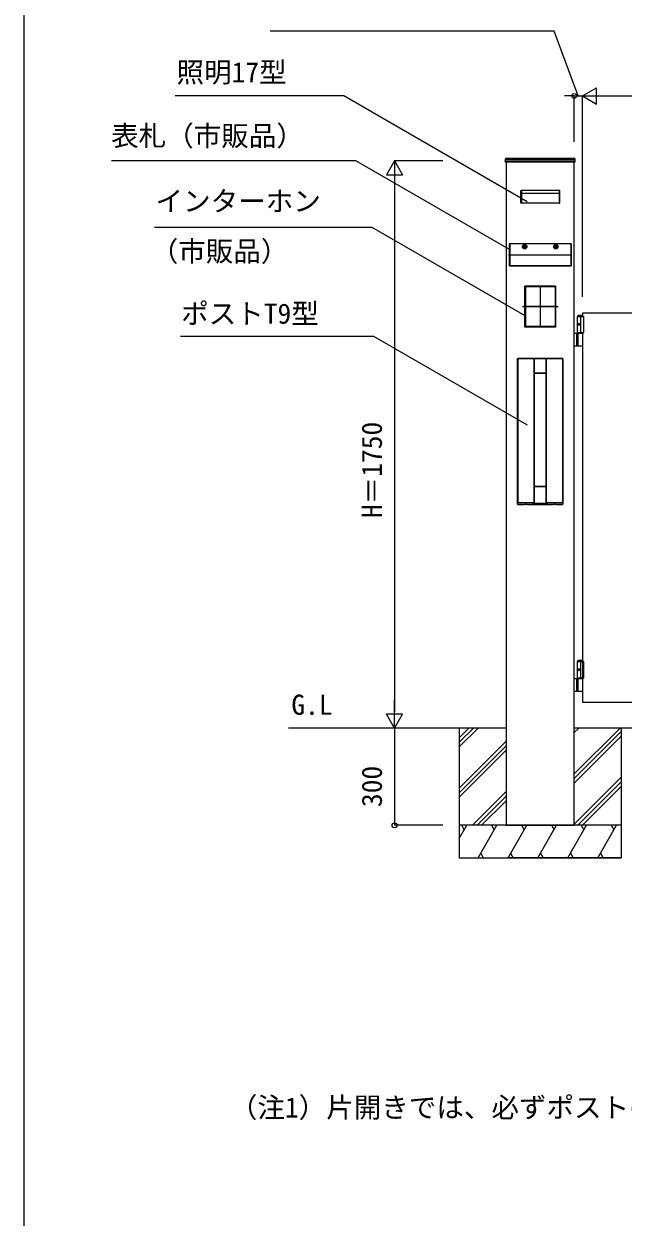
# Model space of a CAD drawing. Units: millimetres, scale not verified. Extents: x -4375 to 4375, y -6504 to 6475.
# Drawn here: x -4375 to -2525, y -2822 to 859 of the extents above; entities that cross this region are included whole.
import ezdxf
from ezdxf.enums import TextEntityAlignment as Align

# ---------------------------------------------------------------- set-up
doc = ezdxf.new("R2010")
doc.units = ezdxf.units.MM
doc.header["$LTSCALE"] = 30
for name, color, linetype in [('0-1_USER1', 3, 'Continuous'), ('0-2_YKK_A1', 4, 'Continuous'), ('0-3_YKK_D', 6, 'Continuous'), ('0-4_YKK_ZWAK', 7, 'Continuous')]:
    doc.layers.add(name, color=color, linetype=linetype)
doc.styles.add('ＭＳ ゴシック', font='')
doc.styles.get('ＭＳ ゴシック').set_extended_font_data('MS Gothic')

msp = doc.modelspace()

# ---------------------------------------------------------------- linework, layer by layer
at = {"layer": '0-2_YKK_A1'}
for p, q in [((-2675.51, 443.34), (-2886.77, 443.34)), ((-2889.19, 433.34), (-2888.77, 441.44)), ((-2889.14, 433.34), (-2673.09, 433.34)), ((-2674.4, 440.34), (-2887.88, 440.34)), ((-2886.14, 436.34), (-2886.14, 433.34)), ((-2886.14, 436.34), (-2676.14, 436.34)), ((-2886.14, 433.34), (-2886.14, -1313.66)), ((-2673.09, 433.34), (-2673.51, 441.44)), ((-2723.14, 344.15), (-2839.14, 344.15)), ((-2839.14, 336.15), (-2723.14, 336.15)), ((-2839.14, 306.35), (-2723.14, 306.35)), ((-2875.14, 181.34), (-2876.14, 180.34)), ((-2876.14, 112.34), (-2876.14, 180.34)), ((-2686.14, 180.34), (-2876.14, 180.34)), ((-2875.14, 181.34), (-2687.14, 181.34)), ((-2875.14, 181.34), (-2875.14, 111.34)), ((-2828.63, 169.81), (-2828.63, 168.79)), ((-2733.65, 169.81), (-2733.65, 168.79)), ((-2687.14, 181.34), (-2687.14, 111.34)), ((-2686.14, 180.34), (-2687.14, 181.34)), ((-2686.14, 180.34), (-2686.14, 112.34)), ((-2878.64, 146.34), (-2683.64, 146.34)), ((-2686.14, 112.34), (-2876.14, 112.34)), ((-2875.14, 111.34), (-2876.14, 112.34)), ((-2687.14, 111.34), (-2875.14, 111.34)), ((-2686.14, 112.34), (-2687.14, 111.34)), ((-2733.89, 49.04), (-2828.39, 49.04)), ((-2828.34, 47.84), (-2828.34, -75.16)), ((-2781.14, 50.34), (-2781.14, -77.66)), ((-2733.94, 47.84), (-2733.94, -75.16)), ((-2836.34, -13.66), (-2725.94, -13.66)), ((-2730.23, -13.66), (-2833.24, -13.66)), ((-1951.14, -33.66), (-2651.14, -33.66)), ((-2651.14, -33.66), (-2651.14, -43.66)), ((-2665.64, -42.66), (-2664.49, -40.66)), ((-2665.64, -42.66), (-2665.64, -43.66)), ((-2651.14, -42.66), (-2665.64, -42.66)), ((-2665.64, -93.66), (-2665.64, -43.66)), ((-2665.64, -43.66), (-2646.14, -43.66)), ((-2651.14, -43.66), (-2665.64, -43.66)), ((-2664.35, -66.56), (-2664.94, -66.56)), ((-2664.35, -70.76), (-2664.94, -70.76)), ((-2651.14, -40.66), (-2664.49, -40.66)), ((-2663.33, -68.24), (-2663.92, -68.24)), ((-2663.33, -69.08), (-2663.92, -69.08)), ((-2656.14, -93.66), (-2656.14, -43.66)), ((-2733.89, -76.36), (-2828.39, -76.36)), ((-2651.14, -96.91), (-2676.14, -96.91)), ((-2669.64, -96.91), (-2669.64, -134.91)), ((-2665.64, -93.66), (-2665.64, -96.91)), ((-2663.95, -133.41), (-2663.95, -98.41)), ((-2660.49, -93.66), (-2660.49, -96.91)), ((-2651.14, -94.16), (-2651.14, -1233.66)), ((-2676.14, -134.91), (-2651.14, -134.91)), ((-2851.14, -174.66), (-2851.14, -622.66)), ((-2851.13, -622.66), (-2851.13, -174.67)), ((-2851.13, -174.67), (-2850.79, -175.01)), ((-2850.79, -175.01), (-2850.79, -619.62)), ((-2712.14, -173.66), (-2850.14, -173.66)), ((-2850.14, -173.67), (-2850.14, -173.66)), ((-2850.14, -173.67), (-2712.15, -173.67)), ((-2849.79, -174.01), (-2850.14, -173.67)), ((-2800.12, -173.84), (-2801.17, -173.84)), ((-2799.62, -174.89), (-2799.62, -174.9)), ((-2799.62, -217.81), (-2799.62, -174.89)), ((-2799.62, -174.9), (-2799.62, -217.77)), ((-2798.62, -173.9), (-2798.62, -173.89)), ((-2763.66, -173.89), (-2763.67, -173.9)), ((-2762.67, -174.9), (-2762.66, -174.89)), ((-2762.67, -217.77), (-2762.67, -174.9)), ((-2762.66, -174.89), (-2762.66, -217.81)), ((-2761.11, -173.84), (-2762.16, -173.84)), ((-2712.15, -173.67), (-2712.49, -174.01)), ((-2712.14, -173.66), (-2712.15, -173.67)), ((-2711.49, -175.01), (-2711.15, -174.67)), ((-2711.49, -619.55), (-2711.49, -175.01)), ((-2711.15, -174.67), (-2711.15, -622.66)), ((-2711.14, -622.66), (-2711.14, -174.66)), ((-2800.64, -220.66), (-2800.64, -566.67)), ((-2763.64, -218.66), (-2798.64, -218.66)), ((-2763.61, -220.16), (-2798.56, -220.16)), ((-2761.64, -566.67), (-2761.64, -220.66)), ((-2799.56, -221.16), (-2799.56, -566.16)), ((-2762.61, -566.16), (-2762.61, -221.16)), ((-2799.62, -619.22), (-2799.62, -569.52)), ((-2799.62, -569.56), (-2799.62, -618.98)), ((-2798.64, -568.66), (-2763.64, -568.66)), ((-2798.56, -567.16), (-2763.61, -567.16)), ((-2762.7, -569.58), (-2762.67, -569.56)), ((-2762.67, -618.98), (-2762.67, -569.56)), ((-2762.66, -569.52), (-2762.66, -619.22)), ((-2850.14, -623.66), (-2830.89, -623.66)), ((-2821.6, -623.66), (-2822.69, -623.59)), ((-2740.68, -623.66), (-2821.6, -623.66)), ((-2821.39, -623.66), (-2782.58, -623.66)), ((-2801.17, -621.14), (-2801.67, -621.14)), ((-2801.64, -622.24), (-2801.63, -622.46)), ((-2800.12, -620.93), (-2801.17, -621.14)), ((-2799.62, -618.98), (-2799.62, -619.22)), ((-2779.7, -623.66), (-2740.89, -623.66)), ((-2762.66, -619.22), (-2762.67, -618.98)), ((-2760.65, -622.46), (-2760.64, -622.24)), ((-2739.59, -623.59), (-2740.68, -623.66)), ((-2731.6, -623.66), (-2732.69, -623.59)), ((-2731.39, -623.66), (-2712.14, -623.66)), ((-2711.15, -622.66), (-2711.39, -622.41)), ((-2665.64, -1107.66), (-2664.49, -1105.66)), ((-2665.64, -1107.66), (-2665.64, -1108.66)), ((-2651.14, -1107.66), (-2665.64, -1107.66)), ((-2665.64, -1158.66), (-2665.64, -1108.66)), ((-2665.64, -1108.66), (-2646.14, -1108.66)), ((-2651.14, -1108.66), (-2665.64, -1108.66)), ((-2664.35, -1131.56), (-2664.94, -1131.56)), ((-2664.35, -1135.76), (-2664.94, -1135.76)), ((-2651.14, -1105.66), (-2664.49, -1105.66)), ((-2663.33, -1133.24), (-2663.92, -1133.24)), ((-2663.33, -1134.08), (-2663.92, -1134.08)), ((-2656.14, -1158.66), (-2656.14, -1108.66)), ((-2651.14, -1161.91), (-2676.14, -1161.91)), ((-2669.64, -1161.91), (-2669.64, -1199.91)), ((-2665.64, -1158.66), (-2665.64, -1161.91)), ((-2663.95, -1198.41), (-2663.95, -1163.41)), ((-2660.49, -1158.66), (-2660.49, -1161.91)), ((-2676.14, -1199.91), (-2651.14, -1199.91)), ((-2651.14, -1233.66), (-1951.14, -1233.66)), ((-2886.14, -1313.66), (-3558.09, -1313.66)), ((-3031.14, -1357.56), (-2987.24, -1313.66)), ((-3031.14, -1343.42), (-3001.38, -1313.66)), ((-3031.14, -1371.7), (-2973.1, -1313.66)), ((-3031.14, -1313.66), (-3031.14, -1713.66)), ((-2886.14, -1313.66), (-2886.14, -1613.66)), ((-2676.14, -1313.69), (-2676.12, -1313.66)), ((-2676.14, -1327.83), (-2661.97, -1313.66)), ((-2676.14, -1455.11), (-2534.69, -1313.66)), ((-1220.14, -1313.66), (-2676.14, -1313.66)), ((-2676.14, -1469.25), (-2531.14, -1324.25)), ((-2531.14, -1313.66), (-2531.14, -1713.66)), ((-3031.14, -1498.98), (-2886.14, -1353.98)), ((-2676.14, -1483.39), (-2531.14, -1338.39)), ((-3031.14, -1513.12), (-2886.14, -1368.12)), ((-3031.14, -1527.27), (-2886.14, -1382.27)), ((-2676.14, -1610.67), (-2531.14, -1465.67)), ((-2664.99, -1613.66), (-2531.14, -1479.81)), ((-2650.85, -1613.66), (-2531.14, -1493.96)), ((-2990.26, -1613.66), (-2886.14, -1509.55)), ((-2976.12, -1613.66), (-2886.14, -1523.69)), ((-2961.97, -1613.66), (-2886.14, -1537.83)), ((-2531.14, -1613.66), (-3031.14, -1613.66)), ((-3031.14, -1654.33), (-3007.66, -1613.66)), ((-3023.88, -1613.66), (-3015.77, -1627.7)), ((-2973.02, -1713.66), (-2915.29, -1613.66)), ((-2931.5, -1613.66), (-2923.39, -1627.7)), ((-2886.14, -1613.66), (-2676.14, -1613.66)), ((-2532.14, -1613.66), (-2882.14, -1613.66)), ((-2880.64, -1713.66), (-2822.91, -1613.66)), ((-2839.12, -1613.66), (-2831.02, -1627.7)), ((-2788.27, -1713.66), (-2730.53, -1613.66)), ((-2746.75, -1613.66), (-2738.64, -1627.7)), ((-2695.89, -1713.66), (-2638.16, -1613.66)), ((-2654.37, -1613.66), (-2646.26, -1627.7)), ((-2603.52, -1713.66), (-2545.78, -1613.66)), ((-2562, -1613.66), (-2553.89, -1627.7)), ((-3031.14, -1713.66), (-2531.14, -1713.66)), ((-2964.91, -1699.62), (-2956.81, -1713.66)), ((-2532.14, -1713.66), (-2882.14, -1713.66)), ((-2872.54, -1699.62), (-2864.43, -1713.66)), ((-2780.16, -1699.62), (-2772.05, -1713.66)), ((-2687.79, -1699.62), (-2679.68, -1713.66)), ((-2595.41, -1699.62), (-2587.3, -1713.66))]:
    msp.add_line(p, q, dxfattribs=at)
for points in [[(-2676.14, -1313.66), (-2676.14, 433.34), (-2676.14, 436.34)], [(-2830.67, 170.83), (-2831.69, 170.83), (-2831.69, 171.85), (-2830.67, 171.85)], [(-2829.65, 172.87), (-2829.65, 173.89), (-2828.63, 173.89), (-2828.63, 172.87)], [(-2828.63, 168.79), (-2829.65, 168.79), (-2829.65, 169.81)], [(-2827.61, 171.85), (-2826.59, 171.85), (-2826.59, 170.83), (-2827.61, 170.83)], [(-2734.67, 171.85), (-2735.69, 171.85), (-2735.69, 170.83), (-2734.67, 170.83)], [(-2732.63, 172.87), (-2732.63, 173.89), (-2733.65, 173.89), (-2733.65, 172.87)], [(-2733.65, 168.79), (-2732.63, 168.79), (-2732.63, 169.81)], [(-2731.61, 170.83), (-2730.59, 170.83), (-2730.59, 171.85), (-2731.61, 171.85)], [(-2828.64, 47.84), (-2827.14, 47.84), (-2827.14, -75.16), (-2828.64, -75.16)], [(-2733.89, 49.34), (-2733.89, 47.84), (-2828.39, 47.84), (-2828.39, 49.34)], [(-2733.64, 47.84), (-2735.14, 47.84), (-2735.14, -75.16), (-2733.64, -75.16)], [(-2665.64, -93.66), (-2646.14, -93.66), (-2646.14, -43.66)], [(-2665.43, -68.15), (-2665.37, -68.1), (-2665.27, -67.99), (-2665.19, -67.87), (-2665.13, -67.72), (-2665.08, -67.56), (-2665.05, -67.4)], [(-2665.05, -69.92), (-2665.08, -69.75), (-2665.13, -69.6), (-2665.19, -69.45), (-2665.27, -69.32), (-2665.37, -69.22), (-2665.43, -69.17)], [(-2664.46, -67.4), (-2664.46, -67.56), (-2664.44, -67.72), (-2664.4, -67.87), (-2664.33, -67.99), (-2664.24, -68.1), (-2664.14, -68.17), (-2664.04, -68.22), (-2663.92, -68.24)], [(-2663.92, -69.08), (-2664.04, -69.09), (-2664.14, -69.14), (-2664.24, -69.22), (-2664.33, -69.32), (-2664.4, -69.45), (-2664.44, -69.6), (-2664.46, -69.75), (-2664.46, -69.92)], [(-2733.89, -76.67), (-2733.89, -75.16), (-2828.39, -75.16), (-2828.39, -76.67)], [(-2851.14, -174.66), (-2851.14, -174.67), (-2851.13, -174.67)], [(-2711.15, -174.67), (-2711.14, -174.67), (-2711.14, -174.66)], [(-2851.13, -622.66), (-2851.14, -622.66), (-2851.14, -622.66)], [(-2850.79, -619.62), (-2850.86, -621.68), (-2850.89, -622.42)], [(-2849.15, -618.83), (-2849.38, -618.84), (-2849.83, -618.9), (-2850.27, -619.04), (-2850.63, -619.28), (-2850.79, -619.62)], [(-2829.59, -623.59), (-2830.68, -623.66), (-2850.14, -623.66)], [(-2850.14, -623.66), (-2850.14, -623.66), (-2850.14, -623.66)], [(-2849.89, -623.41), (-2838.41, -623.35), (-2826.82, -623.3), (-2815.07, -623.27), (-2803.52, -623.26)], [(-2805.4, -618.69), (-2821.51, -618.71), (-2837.48, -618.77), (-2849.15, -618.83)], [(-2802.55, -622.26), (-2802.81, -621.37), (-2803.51, -619.34)], [(-2801.3, -623.54), (-2792.69, -623.59), (-2784.85, -623.61), (-2777, -623.61), (-2768.94, -623.59), (-2760.98, -623.54)], [(-2761.12, -623.25), (-2768.81, -623.29), (-2776.58, -623.32), (-2784.6, -623.32), (-2792.6, -623.3), (-2794.59, -623.29), (-2801.16, -623.25)], [(-2799.62, -619.22), (-2799.69, -619.93), (-2799.82, -620.44), (-2799.95, -620.74), (-2800.08, -620.9), (-2800.12, -620.93)], [(-2798.48, -619.69), (-2789.89, -619.73), (-2781.14, -619.75), (-2772.47, -619.73), (-2763.8, -619.69)], [(-2782.58, -623.66), (-2781.14, -623.66), (-2779.7, -623.66)], [(-2760.61, -621.14), (-2761.11, -621.14), (-2762.16, -620.93)], [(-2760.65, -622.46), (-2760.75, -622.84), (-2760.88, -623.07), (-2760.99, -623.18), (-2761.07, -623.23), (-2761.12, -623.25)], [(-2758.77, -619.26), (-2759.45, -621.36), (-2759.69, -622.26)], [(-2758.73, -623.26), (-2747.2, -623.27), (-2735.45, -623.3), (-2723.9, -623.34), (-2712.39, -623.41)], [(-2713.13, -618.71), (-2729.07, -618.62), (-2745.07, -618.58), (-2756.89, -618.57)], [(-2712.39, -623.41), (-2712.15, -623.66), (-2731.6, -623.66)], [(-2711.49, -619.55), (-2711.52, -619.41), (-2711.81, -619.05), (-2712.22, -618.84), (-2712.63, -618.74), (-2713.13, -618.71)], [(-2712.15, -623.66), (-2712.14, -623.66), (-2712.14, -623.66)], [(-2711.39, -622.41), (-2711.42, -621.68), (-2711.49, -619.55)], [(-2711.14, -622.66), (-2711.14, -622.66), (-2711.15, -622.66)], [(-2665.64, -1158.66), (-2646.14, -1158.66), (-2646.14, -1108.66)], [(-2665.43, -1133.15), (-2665.37, -1133.1), (-2665.27, -1132.99), (-2665.19, -1132.87), (-2665.13, -1132.72), (-2665.08, -1132.56), (-2665.05, -1132.4)], [(-2665.05, -1134.92), (-2665.08, -1134.75), (-2665.13, -1134.6), (-2665.19, -1134.45), (-2665.27, -1134.32), (-2665.37, -1134.22), (-2665.43, -1134.17)], [(-2664.46, -1132.4), (-2664.46, -1132.56), (-2664.44, -1132.72), (-2664.4, -1132.87), (-2664.33, -1132.99), (-2664.24, -1133.1), (-2664.14, -1133.17), (-2664.04, -1133.22), (-2663.92, -1133.24)], [(-2663.92, -1134.08), (-2664.04, -1134.09), (-2664.14, -1134.14), (-2664.24, -1134.22), (-2664.33, -1134.32), (-2664.4, -1134.45), (-2664.44, -1134.6), (-2664.46, -1134.75), (-2664.46, -1134.92)], [(-2886.14, -1613.66), (-2676.14, -1613.66), (-2676.14, -1313.66)]]:
    msp.add_lwpolyline(points, dxfattribs=at)
for points in [[(-2839.14, 305.85), (-2841.14, 305.85), (-2841.14, 344.65), (-2839.14, 344.65)], [(-2723.14, 305.85), (-2721.14, 305.85), (-2721.14, 344.65), (-2723.14, 344.65)], [(-2733.64, -76.66), (-2828.64, -76.66), (-2828.64, 49.34), (-2733.64, 49.34)]]:
    msp.add_lwpolyline(points, close=True, dxfattribs=at)
for centre, radius in [((-2829.14, 171.34), 7), ((-2829.14, 171.34), 5.75), ((-2829.14, 171.34), 5), ((-2733.14, 171.34), 7), ((-2733.14, 171.34), 5.75), ((-2733.14, 171.34), 5)]:
    msp.add_circle(centre, radius, dxfattribs=at)
for centre, radius, start, end in [((-2886.77, 441.34), 2, 90, 177), ((-2675.51, 441.34), 2, 3, 90), ((-2830.67, 172.87), 1.02, 270, 0), ((-2830.67, 169.81), 1.02, 0, 90), ((-2827.61, 172.87), 1.02, 180, 270), ((-2827.61, 169.81), 1.02, 90, 180), ((-2734.67, 172.87), 1.02, 270, 360), ((-2734.67, 169.81), 1.02, 360, 90), ((-2731.61, 172.87), 1.02, 180, 270), ((-2731.61, 169.81), 1.02, 90, 180), ((-2662.45, -98.41), 1.5, 90, 180), ((-2662.45, -133.41), 1.5, 180, 270), ((-2850.14, -174.66), 1, 90, 180), ((-2850.13, -174.67), 1, 90.08094, 179.91906), ((-2849.79, -175.01), 1, 90.08066, 179.91934), ((-2798.62, -174.89), 1, 90.0804, 179.91789), ((-2798.61, -174.9), 1, 90.08044, 179.91967), ((-2763.67, -174.9), 1, 0.08033, 89.91956), ((-2763.66, -174.89), 1, 0.08211, 89.9196), ((-2712.49, -175.01), 1, 0.08066, 89.91934), ((-2712.15, -174.67), 1, 0.08094, 89.91906), ((-2712.14, -174.66), 1, 0, 90), ((-2798.56, -221.16), 1, 90.02221, 180.02263), ((-2763.61, -221.16), 1, 359.98732, 89.98781), ((-2798.56, -566.16), 1, 179.97735, 269.97695), ((-2763.61, -566.16), 1, 270.01303, 0.0127), ((-2850.14, -622.66), 1, 180, 270), ((-2850.13, -622.66), 1, 180.08148, 269.91853), ((-2849.89, -622.41), 1, 180.08191, 269.9181), ((-2805.22, -621.23), 2.54, 47.85786, 94.02629), ((-2803.55, -622.27), 0.994, 271.52878, 0.32126), ((-2801.48, -614.86), 8.68, 262.41216, 271.16693), ((-2784.83, -621.2), 16.84, 179.81049, 183.55629), ((-2800.83, -622.52), 0.801, 176.29313, 245.67966), ((-2798.68, -618.75), 0.963, 194.12701, 281.79448), ((-2763.6, -618.75), 0.963, 258.20552, 345.87299), ((-2760.41, -619.49), 2.26, 173.19564, 219.45549), ((-2760.79, -615.04), 8.5, 268.74002, 277.68089), ((-2778.49, -621.17), 17.88, 356.55302, 0.08021), ((-2758.7, -622.27), 0.994, 179.65621, 268.42592), ((-2757.06, -620.98), 2.42, 85.84848, 134.79606), ((-2712.4, -622.41), 1, 270.08147, 359.91852), ((-2712.15, -622.66), 1, 270.08147, 359.91852), ((-2712.14, -622.66), 1, 270, 0), ((-2662.45, -1163.41), 1.5, 90, 180), ((-2662.45, -1198.41), 1.5, 180, 270)]:
    msp.add_arc(centre, radius, start, end, dxfattribs=at)
for centre in [(-2662.98, -68.66), (-2662.98, -1133.66)]:
    msp.add_ellipse(centre, major_axis=(0, 3.5), ratio=0.707107, dxfattribs=at)
for centre, major_axis, ratio, start_param, end_param in [((-2658.75, -68.66), (0, 9), 0.707107, 1.3352921, 1.4303349), ((-2658.75, -68.66), (0, 9), 0.707107, 1.7112577, 1.8063006), ((-2658.16, -68.66), (0, 9), 0.707107, 1.3352921, 1.4303349), ((-2658.16, -68.66), (0, 9), 0.707107, 1.7112577, 1.8063006), ((-2656.97, -68.66), (0, 9), 0.707107, 1.5241127, 1.6174799), ((-2848.79, -174.01), (-1, 0), 0.034921, 0.0349066, 1.3893406), ((-2804.04, -165.49), (-249, 0), 0.034921, 1.3893406, 1.5653666), ((-2805.38, -174.15), (-1, 0), 0.034921, 1.5653666, 2.7806871), ((-2831.58, -173.81), (-29, 0), 0.034921, 2.7806871, 3.0631167), ((-2801.17, -173.89), (-1.5, 0), 0.034921, 4.712389, 6.2047094), ((-2800.12, -173.89), (-1.5, 0), 0.034921, 3.1764992, 4.712389), ((-2781.14, -177.02), (-91, 0), 0.034921, 4.5191539, 4.9056241), ((-2762.16, -173.89), (-1.5, 0), 0.034921, 4.712389, 6.2482787), ((-2761.11, -173.89), (-1.5, 0), 0.034921, 3.2200686, 4.712389), ((-2730.7, -173.81), (-29, 0), 0.034921, 0.0784759, 0.3609055), ((-2756.9, -174.15), (-1, 0), 0.034921, 0.3609055, 1.5762261), ((-2758.24, -165.49), (-249, 0), 0.034921, 1.5762261, 1.7522521), ((-2713.49, -174.01), (-1, 0), 0.034921, 1.7522521, 3.1066861), ((-2798.63, -220.67), (-1.42, 1.42), 0.993957, 5.5128663, 7.0535043), ((-2798.97, -220.33), (0.7, 1.95), 0.775492, 1.9917774, 2.0062475), ((-2798.97, -220.33), (-1.95, -0.7), 0.775492, 4.2769378, 4.2914079), ((-2763.31, -220.33), (-1.95, 0.7), 0.775492, 5.13337, 5.1478402), ((-2763.65, -220.67), (-1.42, -1.42), 0.993957, 2.3712736, 3.9119117), ((-2763.31, -220.33), (-0.7, 1.95), 0.775492, 4.2769378, 4.2914079), ((-2798.97, -566.99), (-0.7, 1.95), 0.775492, 1.1353451, 1.1498153), ((-2798.63, -566.66), (-1.42, -1.42), 0.993957, 5.5128663, 7.0535043), ((-2798.97, -566.99), (-1.95, 0.7), 0.775492, 1.9917774, 2.0062475), ((-2763.31, -566.99), (-1.95, -0.7), 0.775492, 1.1353451, 1.1498153), ((-2763.65, -566.66), (-1.42, 1.42), 0.993957, 2.3712736, 3.9119117), ((-2762.69, -567.12), (0.27, 3.26), 0.099704, 3.873098, 3.8936039), ((-2763.31, -566.99), (0.7, 1.95), 0.775492, 5.13337, 5.1478402), ((-2830.89, -613.66), (0, 10), 0.589286, 3.1415927, 3.1764992), ((-2826.14, -623.66), (-4, 0), 0.034921, 3.6740968, 5.7506812), ((-2821.39, -613.66), (0, 10), 0.589286, 3.1066861, 3.1415927), ((-2831.58, -623.52), (-29, 0), 0.034921, 3.1972992, 3.3967193), ((-2730.7, -623.52), (-29, 0), 0.034921, 6.0235525, 6.2274788), ((-2740.89, -613.66), (0, 10), 0.589286, 3.1415927, 3.1764992), ((-2736.14, -623.66), (-4, 0), 0.034921, 3.6740968, 5.7506812), ((-2731.39, -613.66), (0, 10), 0.589286, 3.1066861, 3.1415927), ((-2658.75, -1133.66), (0, 9), 0.707107, 1.3352921, 1.4303349), ((-2658.75, -1133.66), (0, 9), 0.707107, 1.7112577, 1.8063006), ((-2658.16, -1133.66), (0, 9), 0.707107, 1.3352921, 1.4303349), ((-2658.16, -1133.66), (0, 9), 0.707107, 1.7112577, 1.8063006), ((-2656.97, -1133.66), (0, 9), 0.707107, 1.5241127, 1.6174799)]:
    msp.add_ellipse(centre, major_axis=major_axis, ratio=ratio, start_param=start_param, end_param=end_param, dxfattribs=at)
at = {"layer": '0-3_YKK_D'}
for p, q in [((-2676.14, 636.34), (-2706.14, 636.34)), ((-2676.14, 494.34), (-2676.14, 637.34)), ((-2676.14, 636.34), (-2651.14, 636.34)), ((-2676.14, 636.34), (-2651.14, 636.34)), ((-2651.14, 636.34), (-2607.84, 661.34)), ((-2651.14, 621.33), (-2651.14, 637.34)), ((-2651.14, 16.23), (-2651.14, 637.34)), ((-2651.14, 636.34), (-2621.14, 636.34)), ((-2651.14, 636.34), (-2607.84, 611.34)), ((-2651.14, 636.34), (-2564.54, 636.34)), ((-2607.84, 611.34), (-2607.84, 661.34)), ((-2601.14, 636.34), (-2001.14, 636.34)), ((-3231.14, 436.34), (-3256.14, 393.04)), ((-3082.14, 436.34), (-3232.14, 436.34)), ((-3231.14, 436.34), (-3206.14, 393.04)), ((-3231.14, 436.34), (-3231.14, 349.73)), ((-3256.14, 393.04), (-3206.14, 393.04)), ((-3231.14, 386.34), (-3231.14, -1263.66)), ((-3231.14, -1313.66), (-3231.14, -1227.06)), ((-3231.14, -1313.66), (-3256.14, -1270.36)), ((-3206.14, -1270.36), (-3256.14, -1270.36)), ((-3231.14, -1313.66), (-3206.14, -1270.36)), ((-3231.14, -1313.66), (-3231.14, -1613.66)), ((-3082.14, -1613.66), (-3232.14, -1613.66))]:
    msp.add_line(p, q, dxfattribs=at)
for points in [[(-2663.64, 636.34), (-2737.94, 836.34), (-3614.42, 836.34)], [(-2821.5, 309.75), (-3387.16, 636.34), (-3908.27, 636.34)], [(-2876.14, 162.49), (-3350.47, 436.34), (-4104.85, 436.34)], [(-2827.74, -42.55), (-3299.96, 230.09), (-3971.75, 230.09)], [(-2820.19, -379.18), (-3294.52, -105.33), (-3891.45, -105.33)]]:
    msp.add_lwpolyline(points, dxfattribs=at)
for centre in [(-2676.14, 636.34), (-3231.14, -1613.66)]:
    msp.add_circle(centre, 7.5, dxfattribs=at)
at = {"layer": '0-4_YKK_ZWAK'}
msp.add_line((-4375, 6246.5), (-4375, -6503.5), dxfattribs=at)

# ---------------------------------------------------------------- texts
at = {"layer": '0-1_USER1', "style": 'ＭＳ ゴシック'}
for s, p in [('G.L', (-3549.35, -1291.5)), ('（注1）片開きでは、必ずポストのある側が吊元となります。', (-3739.22, -2533.91))]:
    msp.add_text(s, height=62.32, dxfattribs=at).set_placement(p, align=Align.BOTTOM_LEFT)
at = {"layer": '0-3_YKK_D', "style": 'ＭＳ ゴシック'}
for s, p in [('照明17型', (-3903.81, 659.46)), ('表札（市販品）', (-4105.71, 463.33)), ('インターホン', (-3968.42, 261.92)), ('（市販品）', (-3983.39, 107.21)), ('ポストT9型', (-3889.42, -85.1))]:
    msp.add_text(s, height=62.32, dxfattribs=at).set_placement(p, align=Align.BOTTOM_LEFT)
for s, p in [('H＝1750', (-3251.14, -665.89)), ('300', (-3251.14, -1557.36))]:
    msp.add_text(s, height=62.32, rotation=90, dxfattribs=at).set_placement(p, align=Align.BOTTOM_LEFT)

doc.saveas('drawing.dxf')
